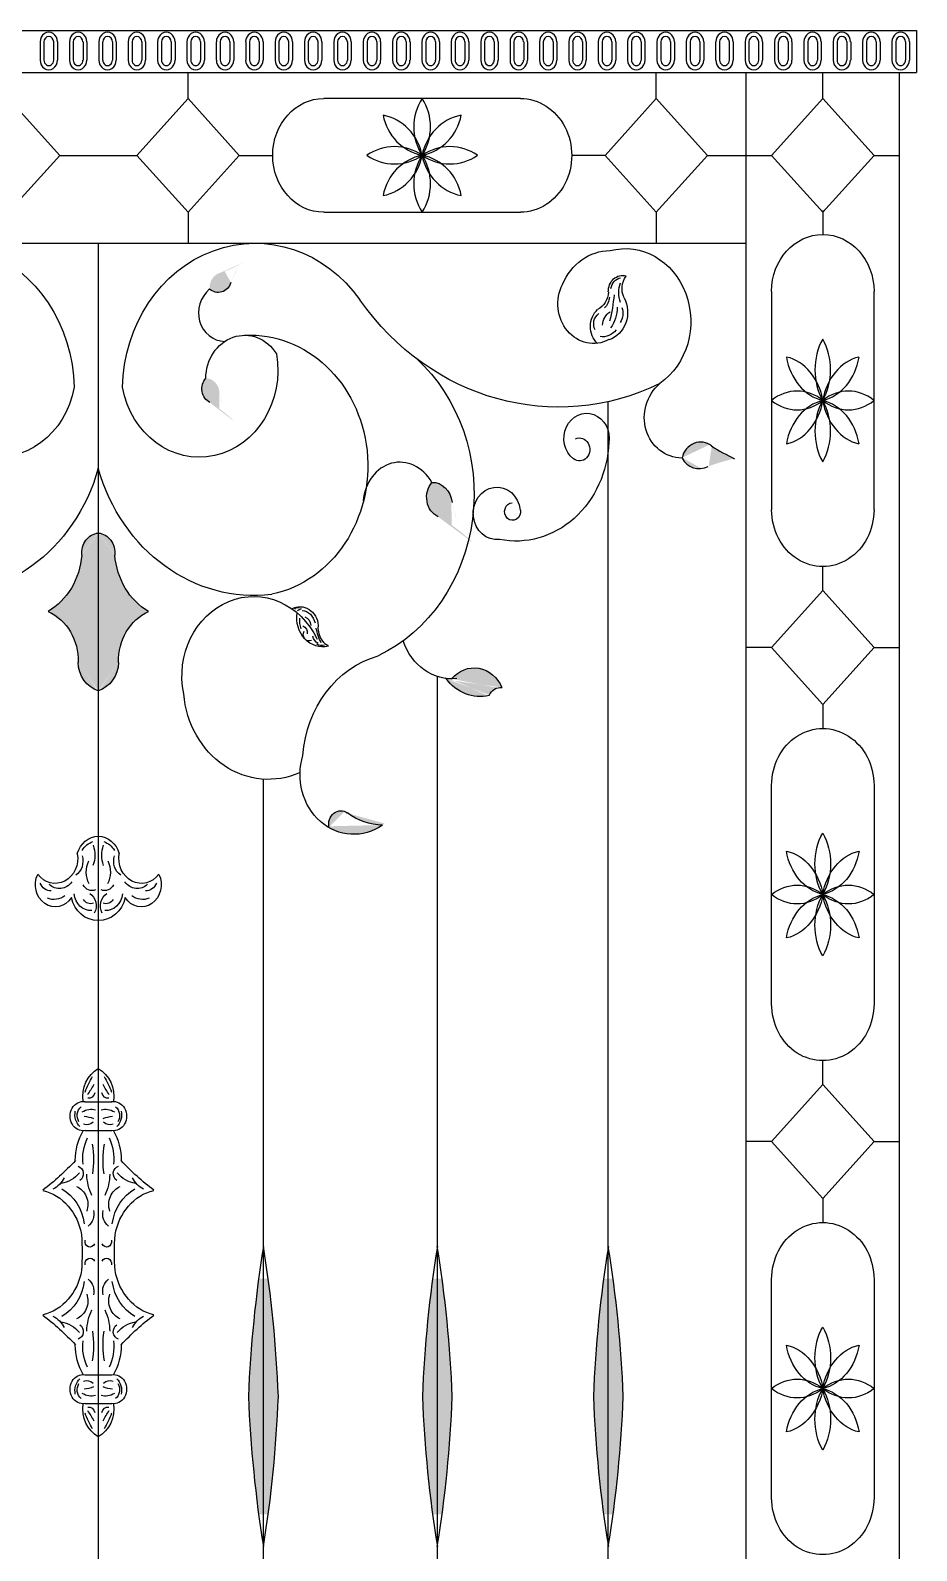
# Model space of a CAD drawing. Header units: inches. Extents: x -12530 to 36157, y 78659 to 110077.
# Drawn here: x 18044 to 18797, y 95311 to 96602 of the extents above; entities that cross this region are included whole.
import ezdxf

# ---------------------------------------------------------------- set-up
doc = ezdxf.new("R2010")
doc.units = ezdxf.units.IN
doc.header["$MEASUREMENT"] = 0
doc.layers.add('freecads.com', color=7, linetype='Continuous')

msp = doc.modelspace()

# ---------------------------------------------------------------- hatches: boundary and pattern name
at = {"layer": 'freecads.com'}
h = msp.add_hatch(color=256, dxfattribs=at)
edge = h.paths.add_edge_path()
edge.add_ellipse((18175.5, 96504), major_axis=(43.1, 105.8), ratio=0.946901, start_angle=219.577, end_angle=228.1198, ccw=False)
edge.add_ellipse((18208.3, 96384.2), major_axis=(4.8, 11.8), ratio=0.946901, start_angle=33.3961, end_angle=119.2664)
edge.add_ellipse((18203.8, 96390.7), major_axis=(4.3, 10.5), ratio=0.946901, start_angle=158.7061, end_angle=276.7409)
edge.add_ellipse((18324.8, 96344.2), major_axis=(47.3, 116.3), ratio=0.946901, start_angle=82.9312, end_angle=90.5635, ccw=False)
h = msp.add_hatch(color=256, dxfattribs=at)
edge = h.paths.add_edge_path()
edge.add_ellipse((18303.8, 96318.9), major_axis=(-8.8, 121.2), ratio=0.835932, start_angle=98.2032, end_angle=106.746, ccw=False)
edge.add_ellipse((18193.5, 96293), major_axis=(-1, 13.5), ratio=0.835932, start_angle=-87.9777, end_angle=-2.1074)
edge.add_ellipse((18199.8, 96297.4), major_axis=(-0.9, 12.1), ratio=0.835932, start_angle=37.3323, end_angle=155.367)
edge.add_ellipse((18147.6, 96167.5), major_axis=(-9.7, 133.3), ratio=0.835932, start_angle=321.5574, end_angle=329.1897, ccw=False)
h = msp.add_hatch(color=256, dxfattribs=at)
edge = h.paths.add_edge_path()
edge.add_ellipse((18664.9, 96078.7), major_axis=(64.9, 151.1), ratio=0.932156, start_angle=33.2107, end_angle=41.7536)
edge.add_ellipse((18612.7, 96247.9), major_axis=(7.2, 16.8), ratio=0.932156, start_angle=142.0642, end_angle=227.9345, ccw=False)
edge.add_ellipse((18612.4, 96236.2), major_axis=(6.5, 15), ratio=0.932156, start_angle=-15.4103, end_angle=102.6245, ccw=False)
edge.add_ellipse((18717.7, 96402.4), major_axis=(71.4, 166.1), ratio=0.932156, start_angle=170.7671, end_angle=178.3994)
h = msp.add_hatch(color=256, dxfattribs=at)
edge = h.paths.add_edge_path()
edge.add_ellipse((18543, 96239.2), major_axis=(-14, 173), ratio=0.83646, start_angle=98.8534, end_angle=107.3962, ccw=False)
edge.add_ellipse((18386.1, 96198.8), major_axis=(-1.6, 19.3), ratio=0.83646, start_angle=-87.3275, end_angle=-1.4572)
edge.add_ellipse((18394.9, 96205.2), major_axis=(-1.4, 17.2), ratio=0.83646, start_angle=37.9825, end_angle=156.0173)
edge.add_ellipse((18323.7, 96018.1), major_axis=(-15.4, 190.3), ratio=0.83646, start_angle=322.2076, end_angle=329.8399, ccw=False)
h = msp.add_hatch(color=256, dxfattribs=at)
edge = h.paths.add_edge_path()
edge.add_ellipse((18033, 96162.1), major_axis=(0, 61), ratio=0.9, start_angle=208.3455, end_angle=264.5715)
edge.add_ellipse((18102.6, 96158.4), major_axis=(0, 16.7), ratio=0.9, start_angle=3.5702, end_angle=97.0624, ccw=False)
edge.add_line((18101.7, 96175), (18101.7, 96041.2))
edge.add_ellipse((18107.8, 96066.3), major_axis=(0, 26), ratio=0.9, start_angle=92.2371, end_angle=164.7241, ccw=False)
edge.add_ellipse((18044.2, 96066.8), major_axis=(0, 44.8), ratio=0.9, start_angle=268.0535, end_angle=338.2513)
h = msp.add_hatch(color=256, dxfattribs=at)
edge = h.paths.add_edge_path()
edge.add_ellipse((18095.5, 96066.3), major_axis=(0, 26), ratio=0.9, start_angle=195.2759, end_angle=267.7629, ccw=False)
edge.add_line((18101.7, 96041.2), (18101.7, 96175))
edge.add_ellipse((18100.7, 96158.4), major_axis=(0, 16.7), ratio=0.9, start_angle=262.9376, end_angle=356.4298, ccw=False)
edge.add_ellipse((18170.3, 96162.1), major_axis=(0, 61), ratio=0.9, start_angle=95.4285, end_angle=151.6545)
edge.add_ellipse((18159.2, 96066.8), major_axis=(0, 44.8), ratio=0.9, start_angle=21.7487, end_angle=91.9465)
h = msp.add_hatch(color=256, dxfattribs=at)
edge = h.paths.add_edge_path()
edge.add_ellipse((18401.7, 96099.6), major_axis=(0, 48.3), ratio=0.9, start_angle=173.8466, end_angle=180)
edge.add_ellipse((18420.8, 96031.7), major_axis=(0, 28.9), ratio=0.9, start_angle=295.0705, end_angle=407.364, ccw=False)
edge.add_ellipse((18443.3, 96032.3), major_axis=(0, 11.7), ratio=0.9, start_angle=-6.008, end_angle=65.7393)
edge.add_ellipse((18426, 96077.8), major_axis=(0, 41.6), ratio=0.9, start_angle=129.1763, end_angle=191.7677, ccw=False)
h = msp.add_hatch(color=256, dxfattribs=at)
edge = h.paths.add_edge_path()
edge.add_ellipse((18307.7, 95927.6), major_axis=(0, 11.6), ratio=0.9, start_angle=-33.0931, end_angle=103.2929, ccw=False)
edge.add_ellipse((18343.2, 95985.9), major_axis=(0, 58.8), ratio=0.9, start_angle=145.6616, end_angle=179.7012)
edge.add_ellipse((18318.5, 95969.8), major_axis=(0, 50.6), ratio=0.9, start_angle=152.4783, end_angle=212.4281, ccw=False)
h = msp.add_hatch(color=256, dxfattribs=at)
edge = h.paths.add_edge_path()
edge.add_ellipse((18966.6, 95400.5), major_axis=(0, 885.5), ratio=0.833706, start_angle=79.0206, end_angle=87.3324)
edge.add_ellipse((18966.6, 95482.9), major_axis=(0, 885.5), ratio=0.833706, start_angle=92.6676, end_angle=100.9794)
edge.add_ellipse((17517.1, 95482.9), major_axis=(0, 885.5), ratio=0.833706, start_angle=259.0206, end_angle=267.3324)
edge.add_ellipse((17517.1, 95400.5), major_axis=(0, 885.5), ratio=0.833706, start_angle=-87.3324, end_angle=-79.0206)
h = msp.add_hatch(color=256, dxfattribs=at)
edge = h.paths.add_edge_path()
edge.add_ellipse((19114.3, 95400.5), major_axis=(0, 885.5), ratio=0.833706, start_angle=79.0206, end_angle=87.3324)
edge.add_ellipse((19114.3, 95482.9), major_axis=(0, 885.5), ratio=0.833706, start_angle=92.6676, end_angle=100.9794)
edge.add_ellipse((17664.8, 95482.9), major_axis=(0, 885.5), ratio=0.833706, start_angle=259.0206, end_angle=267.3324)
edge.add_ellipse((17664.8, 95400.5), major_axis=(0, 885.5), ratio=0.833706, start_angle=-87.3324, end_angle=-79.0206)
h = msp.add_hatch(color=256, dxfattribs=at)
edge = h.paths.add_edge_path()
edge.add_ellipse((19259.5, 95400.5), major_axis=(0, 885.5), ratio=0.833706, start_angle=79.0206, end_angle=87.3324)
edge.add_ellipse((19259.5, 95482.9), major_axis=(0, 885.5), ratio=0.833706, start_angle=92.6676, end_angle=100.9794)
edge.add_ellipse((17810, 95482.9), major_axis=(0, 885.5), ratio=0.833706, start_angle=259.0206, end_angle=267.3324)
edge.add_ellipse((17810, 95400.5), major_axis=(0, 885.5), ratio=0.833706, start_angle=-87.3324, end_angle=-79.0206)

# ---------------------------------------------------------------- linework, layer by layer
for p, q in [((15987.8, 96602), (18796.5, 96602)), ((18796.5, 96602), (18796.5, 96566.2)), ((18052.2, 96592.2), (18052.2, 96576.8)), ((18055.4, 96592.2), (18055.4, 96576.8)), ((18063.7, 96592.2), (18063.7, 96576.8)), ((18067, 96592.2), (18067, 96576.8)), ((18077.1, 96592.2), (18077.1, 96576.8)), ((18080.4, 96592.2), (18080.4, 96576.8)), ((18088.7, 96592.2), (18088.7, 96576.8)), ((18091.9, 96592.2), (18091.9, 96576.8)), ((18102, 96592.2), (18102, 96576.8)), ((18105.3, 96592.2), (18105.3, 96576.8)), ((18113.6, 96592.2), (18113.6, 96576.8)), ((18116.9, 96592.2), (18116.9, 96576.8)), ((18127, 96592.2), (18127, 96576.8)), ((18130.3, 96592.2), (18130.3, 96576.8)), ((18138.6, 96592.2), (18138.6, 96576.8)), ((18141.8, 96592.2), (18141.8, 96576.8)), ((18151.9, 96592.2), (18151.9, 96576.8)), ((18155.2, 96592.2), (18155.2, 96576.8)), ((18163.5, 96592.2), (18163.5, 96576.8)), ((18166.8, 96592.2), (18166.8, 96576.8)), ((18176.9, 96592.2), (18176.9, 96576.8)), ((18180.2, 96592.2), (18180.2, 96576.8)), ((18188.4, 96592.2), (18188.4, 96576.8)), ((18191.7, 96592.2), (18191.7, 96576.8)), ((18201.8, 96592.2), (18201.8, 96576.8)), ((18205.1, 96592.2), (18205.1, 96576.8)), ((18213.4, 96592.2), (18213.4, 96576.8)), ((18216.7, 96592.2), (18216.7, 96576.8)), ((18226.8, 96592.2), (18226.8, 96576.8)), ((18230.1, 96592.2), (18230.1, 96576.8)), ((18238.3, 96592.2), (18238.3, 96576.8)), ((18241.6, 96592.2), (18241.6, 96576.8)), ((18251.7, 96592.2), (18251.7, 96576.8)), ((18255, 96592.2), (18255, 96576.8)), ((18263.3, 96592.2), (18263.3, 96576.8)), ((18266.6, 96592.2), (18266.6, 96576.8)), ((18276.7, 96592.2), (18276.7, 96576.8)), ((18280, 96592.2), (18280, 96576.8)), ((18288.2, 96592.2), (18288.2, 96576.8)), ((18291.5, 96592.2), (18291.5, 96576.8)), ((18301.6, 96592.2), (18301.6, 96576.8)), ((18304.9, 96592.2), (18304.9, 96576.8)), ((18313.2, 96592.2), (18313.2, 96576.8)), ((18316.5, 96592.2), (18316.5, 96576.8)), ((18326.6, 96592.2), (18326.6, 96576.8)), ((18329.9, 96592.2), (18329.9, 96576.8)), ((18338.1, 96592.2), (18338.1, 96576.8)), ((18341.4, 96592.2), (18341.4, 96576.8)), ((18351.5, 96592.2), (18351.5, 96576.8)), ((18354.8, 96592.2), (18354.8, 96576.8)), ((18363.1, 96592.2), (18363.1, 96576.8)), ((18366.4, 96592.2), (18366.4, 96576.8)), ((18376.5, 96592.2), (18376.5, 96576.8)), ((18379.7, 96592.2), (18379.7, 96576.8)), ((18388, 96592.2), (18388, 96576.8)), ((18391.3, 96592.2), (18391.3, 96576.8)), ((18401.4, 96592.2), (18401.4, 96576.8)), ((18404.7, 96592.2), (18404.7, 96576.8)), ((18413, 96592.2), (18413, 96576.8)), ((18416.3, 96592.2), (18416.3, 96576.8)), ((18426.4, 96592.2), (18426.4, 96576.8)), ((18429.6, 96592.2), (18429.6, 96576.8)), ((18437.9, 96592.2), (18437.9, 96576.8)), ((18441.2, 96592.2), (18441.2, 96576.8)), ((18451.3, 96592.2), (18451.3, 96576.8)), ((18454.6, 96592.2), (18454.6, 96576.8)), ((18462.9, 96592.2), (18462.9, 96576.8)), ((18466.1, 96592.2), (18466.1, 96576.8)), ((18476.3, 96592.2), (18476.3, 96576.8)), ((18479.5, 96592.2), (18479.5, 96576.8)), ((18487.8, 96592.2), (18487.8, 96576.8)), ((18491.1, 96592.2), (18491.1, 96576.8)), ((18501.2, 96592.2), (18501.2, 96576.8)), ((18504.5, 96592.2), (18504.5, 96576.8)), ((18512.8, 96592.2), (18512.8, 96576.8)), ((18516, 96592.2), (18516, 96576.8)), ((18526.1, 96592.2), (18526.1, 96576.8)), ((18529.4, 96592.2), (18529.4, 96576.8)), ((18537.7, 96592.2), (18537.7, 96576.8)), ((18541, 96592.2), (18541, 96576.8)), ((18551.1, 96592.2), (18551.1, 96576.8)), ((18554.4, 96592.2), (18554.4, 96576.8)), ((18562.7, 96592.2), (18562.7, 96576.8)), ((18565.9, 96592.2), (18565.9, 96576.8)), ((18576, 96592.2), (18576, 96576.8)), ((18579.3, 96592.2), (18579.3, 96576.8)), ((18587.6, 96592.2), (18587.6, 96576.8)), ((18590.9, 96592.2), (18590.9, 96576.8)), ((18601, 96592.2), (18601, 96576.8)), ((18604.3, 96592.2), (18604.3, 96576.8)), ((18612.6, 96592.2), (18612.6, 96576.8)), ((18615.8, 96592.2), (18615.8, 96576.8)), ((18625.9, 96592.2), (18625.9, 96576.8)), ((18629.2, 96592.2), (18629.2, 96576.8)), ((18637.5, 96592.2), (18637.5, 96576.8)), ((18640.8, 96592.2), (18640.8, 96576.8)), ((18650.9, 96592.2), (18650.9, 96576.8)), ((18654.2, 96592.2), (18654.2, 96576.8)), ((18662.4, 96592.2), (18662.4, 96576.8)), ((18665.7, 96592.2), (18665.7, 96576.8)), ((18675.8, 96592.2), (18675.8, 96576.8)), ((18679.1, 96592.2), (18679.1, 96576.8)), ((18687.4, 96592.2), (18687.4, 96576.8)), ((18690.7, 96592.2), (18690.7, 96576.8)), ((18700.8, 96592.2), (18700.8, 96576.8)), ((18704.1, 96592.2), (18704.1, 96576.8)), ((18712.3, 96592.2), (18712.3, 96576.8)), ((18715.6, 96592.2), (18715.6, 96576.8)), ((18725.7, 96592.2), (18725.7, 96576.8)), ((18729, 96592.2), (18729, 96576.8)), ((18737.3, 96592.2), (18737.3, 96576.8)), ((18740.6, 96592.2), (18740.6, 96576.8)), ((18750.7, 96592.2), (18750.7, 96576.8)), ((18754, 96592.2), (18754, 96576.8)), ((18762.2, 96592.2), (18762.2, 96576.8)), ((18765.5, 96592.2), (18765.5, 96576.8)), ((18775.6, 96592.2), (18775.6, 96576.8)), ((18778.9, 96592.2), (18778.9, 96576.8)), ((18787.2, 96592.2), (18787.2, 96576.8)), ((18790.5, 96592.2), (18790.5, 96576.8)), ((15987.8, 96566.2), (18796.5, 96566.2)), ((18177.9, 96544.3), (18177.9, 96566.2)), ((18575.5, 96544.3), (18575.5, 96566.2)), ((18651.7, 94033.3), (18651.7, 96566.2)), ((18716.9, 96544.3), (18716.9, 96566.2)), ((18782.1, 94033.3), (18782.1, 96566.2)), ((18068.9, 96495.9), (18025.4, 96544.3)), ((18134.4, 96495.9), (18177.9, 96544.3)), ((18177.9, 96544.3), (18221.4, 96495.9)), ((18460.2, 96544.3), (18293.2, 96544.3)), ((18575.5, 96544.3), (18532, 96495.9)), ((18619, 96495.9), (18575.5, 96544.3)), ((18716.9, 96544.3), (18673.4, 96495.9)), ((18760.4, 96495.9), (18716.9, 96544.3)), ((18025.4, 96447.6), (18068.9, 96495.9)), ((18068.9, 96495.9), (18134.4, 96495.9)), ((18177.9, 96447.6), (18134.4, 96495.9)), ((18221.4, 96495.9), (18177.9, 96447.6)), ((18221.4, 96495.9), (18249.7, 96495.9)), ((18532, 96495.9), (18503.6, 96495.9)), ((18532, 96495.9), (18575.5, 96447.6)), ((18575.5, 96447.6), (18619, 96495.9)), ((18619, 96495.9), (18673.4, 96495.9)), ((18673.4, 96495.9), (18716.9, 96447.6)), ((18716.9, 96447.6), (18760.4, 96495.9)), ((18760.4, 96495.9), (18782.1, 96495.9)), ((18177.9, 96447.6), (18177.9, 96421.3)), ((18293.2, 96447.6), (18460.2, 96447.6)), ((18575.5, 96447.6), (18575.5, 96421.3)), ((18716.9, 96449.2), (18716.9, 96428.8)), ((17551.6, 96421.3), (18651.7, 96421.3)), ((18101.7, 94460.5), (18101.7, 96421.3)), ((18673.4, 96380.4), (18673.4, 96194.9)), ((18760.4, 96194.9), (18760.4, 96380.4)), ((18534.7, 94810.7), (18534.7, 96286.8)), ((18716.9, 96126.2), (18716.9, 96146.6)), ((18673.4, 96077.9), (18716.9, 96126.2)), ((18716.9, 96126.2), (18760.4, 96077.9)), ((18673.4, 96077.9), (18651.7, 96077.9)), ((18716.9, 96029.6), (18673.4, 96077.9)), ((18760.4, 96077.9), (18716.9, 96029.6)), ((18760.4, 96077.9), (18782.1, 96077.9)), ((18389.6, 94890.4), (18389.6, 96053.2)), ((18716.9, 96029.6), (18716.9, 96009.2)), ((18241.8, 95059.3), (18241.8, 95966)), ((18673.4, 95775.3), (18673.4, 95960.8)), ((18760.4, 95960.8), (18760.4, 95775.3)), ((18716.9, 95706.6), (18716.9, 95727)), ((18716.9, 95706.6), (18673.4, 95658.3)), ((18760.4, 95658.3), (18716.9, 95706.6)), ((18090.3, 95692.1), (18113, 95692.1)), ((18090.3, 95667.6), (18113, 95667.6)), ((18673.4, 95658.3), (18651.7, 95658.3)), ((18673.4, 95658.3), (18716.9, 95610)), ((18716.9, 95610), (18760.4, 95658.3)), ((18760.4, 95658.3), (18782.1, 95658.3)), ((18716.9, 95610), (18716.9, 95589.6)), ((18673.4, 95355.7), (18673.4, 95541.2)), ((18760.4, 95541.2), (18760.4, 95355.7)), ((18090.3, 95460.2), (18113, 95460.2)), ((18090.3, 95435.7), (18113, 95435.7))]:
    msp.add_line(p, q, dxfattribs=at)
for centre, major_axis, ratio, start_param, end_param in [((18059.6, 96592.2), (0, 8.24), 0.9, 4.712389, 7.853982), ((18059.6, 96592.2), (0, 4.6), 0.9, -1.570796, 1.570796), ((18084.5, 96592.2), (0, 8.24), 0.9, 4.712389, 7.853982), ((18084.5, 96592.2), (0, 4.6), 0.9, -1.570796, 1.570796), ((18109.5, 96592.2), (0, 8.24), 0.9, 4.712389, 7.853982), ((18109.5, 96592.2), (0, 4.6), 0.9, -1.570796, 1.570796), ((18134.4, 96592.2), (0, 8.24), 0.9, 4.712389, 7.853982), ((18134.4, 96592.2), (0, 4.6), 0.9, -1.570796, 1.570796), ((18159.4, 96592.2), (0, 8.24), 0.9, 4.712389, 7.853982), ((18159.4, 96592.2), (0, 4.6), 0.9, -1.570796, 1.570796), ((18184.3, 96592.2), (0, 8.24), 0.9, 4.712389, 7.853982), ((18184.3, 96592.2), (0, 4.6), 0.9, -1.570796, 1.570796), ((18209.3, 96592.2), (0, 8.24), 0.9, 4.712389, 7.853982), ((18209.3, 96592.2), (0, 4.6), 0.9, -1.570796, 1.570796), ((18234.2, 96592.2), (0, 8.24), 0.9, 4.712389, 7.853982), ((18234.2, 96592.2), (0, 4.6), 0.9, -1.570796, 1.570796), ((18259.2, 96592.2), (0, 8.24), 0.9, 4.712389, 7.853982), ((18259.2, 96592.2), (0, 4.6), 0.9, -1.570796, 1.570796), ((18284.1, 96592.2), (0, 8.24), 0.9, 4.712389, 7.853982), ((18284.1, 96592.2), (0, 4.6), 0.9, -1.570796, 1.570796), ((18309, 96592.2), (0, 8.24), 0.9, 4.712389, 7.853982), ((18309, 96592.2), (0, 4.6), 0.9, -1.570796, 1.570796), ((18334, 96592.2), (0, 8.24), 0.9, 4.712389, 7.853982), ((18334, 96592.2), (0, 4.6), 0.9, -1.570796, 1.570796), ((18358.9, 96592.2), (0, 8.24), 0.9, 4.712389, 7.853982), ((18358.9, 96592.2), (0, 4.6), 0.9, -1.570796, 1.570796), ((18383.9, 96592.2), (0, 8.24), 0.9, 4.712389, 7.853982), ((18383.9, 96592.2), (0, 4.6), 0.9, -1.570796, 1.570796), ((18408.8, 96592.2), (0, 8.24), 0.9, 4.712389, 7.853982), ((18408.8, 96592.2), (0, 4.6), 0.9, -1.570796, 1.570796), ((18433.8, 96592.2), (0, 8.24), 0.9, 4.712389, 7.853982), ((18433.8, 96592.2), (0, 4.6), 0.9, -1.570796, 1.570796), ((18458.7, 96592.2), (0, 8.24), 0.9, 4.712389, 7.853982), ((18458.7, 96592.2), (0, 4.6), 0.9, -1.570796, 1.570796), ((18483.7, 96592.2), (0, 8.24), 0.9, 4.712389, 7.853982), ((18483.7, 96592.2), (0, 4.6), 0.9, -1.570796, 1.570796), ((18508.6, 96592.2), (0, 8.24), 0.9, 4.712389, 7.853982), ((18508.6, 96592.2), (0, 4.6), 0.9, -1.570796, 1.570796), ((18533.6, 96592.2), (0, 8.24), 0.9, 4.712389, 7.853982), ((18533.6, 96592.2), (0, 4.6), 0.9, -1.570796, 1.570796), ((18558.5, 96592.2), (0, 8.24), 0.9, 4.712389, 7.853982), ((18558.5, 96592.2), (0, 4.6), 0.9, -1.570796, 1.570796), ((18583.5, 96592.2), (0, 8.24), 0.9, 4.712389, 7.853982), ((18583.5, 96592.2), (0, 4.6), 0.9, -1.570796, 1.570796), ((18608.4, 96592.2), (0, 8.24), 0.9, 4.712389, 7.853982), ((18608.4, 96592.2), (0, 4.6), 0.9, -1.570796, 1.570796), ((18633.4, 96592.2), (0, 8.24), 0.9, 4.712389, 7.853982), ((18633.4, 96592.2), (0, 4.6), 0.9, -1.570796, 1.570796), ((18658.3, 96592.2), (0, 8.24), 0.9, 4.712389, 7.853982), ((18658.3, 96592.2), (0, 4.6), 0.9, -1.570796, 1.570796), ((18683.3, 96592.2), (0, 8.24), 0.9, 4.712389, 7.853982), ((18683.3, 96592.2), (0, 4.6), 0.9, -1.570796, 1.570796), ((18708.2, 96592.2), (0, 8.24), 0.9, 4.712389, 7.853982), ((18708.2, 96592.2), (0, 4.6), 0.9, -1.570796, 1.570796), ((18733.1, 96592.2), (0, 8.24), 0.9, 4.712389, 7.853982), ((18733.1, 96592.2), (0, 4.6), 0.9, -1.570796, 1.570796), ((18758.1, 96592.2), (0, 8.24), 0.9, 4.712389, 7.853982), ((18758.1, 96592.2), (0, 4.6), 0.9, -1.570796, 1.570796), ((18783, 96592.2), (0, 8.24), 0.9, 4.712389, 7.853982), ((18783, 96592.2), (0, 4.6), 0.9, -1.570796, 1.570796), ((18059.6, 96576.8), (0, 8.24), 0.9, 1.570796, 4.712389), ((18059.6, 96576.8), (0, 4.6), 0.9, 1.570796, 4.712389), ((18084.5, 96576.8), (0, 8.24), 0.9, 1.570796, 4.712389), ((18084.5, 96576.8), (0, 4.6), 0.9, 1.570796, 4.712389), ((18109.5, 96576.8), (0, 8.24), 0.9, 1.570796, 4.712389), ((18109.5, 96576.8), (0, 4.6), 0.9, 1.570796, 4.712389), ((18134.4, 96576.8), (0, 8.24), 0.9, 1.570796, 4.712389), ((18134.4, 96576.8), (0, 4.6), 0.9, 1.570796, 4.712389), ((18159.4, 96576.8), (0, 8.24), 0.9, 1.570796, 4.712389), ((18159.4, 96576.8), (0, 4.6), 0.9, 1.570796, 4.712389), ((18184.3, 96576.8), (0, 8.24), 0.9, 1.570796, 4.712389), ((18184.3, 96576.8), (0, 4.6), 0.9, 1.570796, 4.712389), ((18209.3, 96576.8), (0, 8.24), 0.9, 1.570796, 4.712389), ((18209.3, 96576.8), (0, 4.6), 0.9, 1.570796, 4.712389), ((18234.2, 96576.8), (0, 8.24), 0.9, 1.570796, 4.712389), ((18234.2, 96576.8), (0, 4.6), 0.9, 1.570796, 4.712389), ((18259.2, 96576.8), (0, 8.24), 0.9, 1.570796, 4.712389), ((18259.2, 96576.8), (0, 4.6), 0.9, 1.570796, 4.712389), ((18284.1, 96576.8), (0, 8.24), 0.9, 1.570796, 4.712389), ((18284.1, 96576.8), (0, 4.6), 0.9, 1.570796, 4.712389), ((18309, 96576.8), (0, 8.24), 0.9, 1.570796, 4.712389), ((18309, 96576.8), (0, 4.6), 0.9, 1.570796, 4.712389), ((18334, 96576.8), (0, 8.24), 0.9, 1.570796, 4.712389), ((18334, 96576.8), (0, 4.6), 0.9, 1.570796, 4.712389), ((18358.9, 96576.8), (0, 8.24), 0.9, 1.570796, 4.712389), ((18358.9, 96576.8), (0, 4.6), 0.9, 1.570796, 4.712389), ((18383.9, 96576.8), (0, 8.24), 0.9, 1.570796, 4.712389), ((18383.9, 96576.8), (0, 4.6), 0.9, 1.570796, 4.712389), ((18408.8, 96576.8), (0, 8.24), 0.9, 1.570796, 4.712389), ((18408.8, 96576.8), (0, 4.6), 0.9, 1.570796, 4.712389), ((18433.8, 96576.8), (0, 8.24), 0.9, 1.570796, 4.712389), ((18433.8, 96576.8), (0, 4.6), 0.9, 1.570796, 4.712389), ((18458.7, 96576.8), (0, 8.24), 0.9, 1.570796, 4.712389), ((18458.7, 96576.8), (0, 4.6), 0.9, 1.570796, 4.712389), ((18483.7, 96576.8), (0, 8.24), 0.9, 1.570796, 4.712389), ((18483.7, 96576.8), (0, 4.6), 0.9, 1.570796, 4.712389), ((18508.6, 96576.8), (0, 8.24), 0.9, 1.570796, 4.712389), ((18508.6, 96576.8), (0, 4.6), 0.9, 1.570796, 4.712389), ((18533.6, 96576.8), (0, 8.24), 0.9, 1.570796, 4.712389), ((18533.6, 96576.8), (0, 4.6), 0.9, 1.570796, 4.712389), ((18558.5, 96576.8), (0, 8.24), 0.9, 1.570796, 4.712389), ((18558.5, 96576.8), (0, 4.6), 0.9, 1.570796, 4.712389), ((18583.5, 96576.8), (0, 8.24), 0.9, 1.570796, 4.712389), ((18583.5, 96576.8), (0, 4.6), 0.9, 1.570796, 4.712389), ((18608.4, 96576.8), (0, 8.24), 0.9, 1.570796, 4.712389), ((18608.4, 96576.8), (0, 4.6), 0.9, 1.570796, 4.712389), ((18633.4, 96576.8), (0, 8.24), 0.9, 1.570796, 4.712389), ((18633.4, 96576.8), (0, 4.6), 0.9, 1.570796, 4.712389), ((18658.3, 96576.8), (0, 8.24), 0.9, 1.570796, 4.712389), ((18658.3, 96576.8), (0, 4.6), 0.9, 1.570796, 4.712389), ((18683.3, 96576.8), (0, 8.24), 0.9, 1.570796, 4.712389), ((18683.3, 96576.8), (0, 4.6), 0.9, 1.570796, 4.712389), ((18708.2, 96576.8), (0, 8.24), 0.9, 1.570796, 4.712389), ((18708.2, 96576.8), (0, 4.6), 0.9, 1.570796, 4.712389), ((18733.1, 96576.8), (0, 8.24), 0.9, 1.570796, 4.712389), ((18733.1, 96576.8), (0, 4.6), 0.9, 1.570796, 4.712389), ((18758.1, 96576.8), (0, 8.24), 0.9, 1.570796, 4.712389), ((18758.1, 96576.8), (0, 4.6), 0.9, 1.570796, 4.712389), ((18783, 96576.8), (0, 8.24), 0.9, 1.570796, 4.712389), ((18783, 96576.8), (0, 4.6), 0.9, 1.570796, 4.712389), ((18411.7, 96520.1), (0, 43.4), 0.971566, 0.98032, 2.161272), ((18341.6, 96520.1), (0, 43.4), 0.971566, 4.121913, 5.302865), ((18335.3, 96487.5), (0, 43.4), 0.971566, -1.375874, -0.194922), ((18384.8, 96538.5), (0, 43.4), 0.971566, 1.765718, 2.946671), ((18368.5, 96538.5), (0, 43.4), 0.971566, 3.336515, 4.517467), ((18418, 96487.5), (0, 43.4), 0.971566, 0.194922, 1.375874), ((18353.2, 96459.9), (0, 43.4), 0.971566, -0.590476, 0.590476), ((18400.2, 96459.9), (0, 43.4), 0.971566, -0.590476, 0.590476), ((18353.2, 96532), (0, 43.4), 0.971566, 2.551117, 3.732069), ((18335.3, 96504.3), (0, 43.4), 0.971566, 3.336515, 4.517467), ((18384.8, 96453.4), (0, 43.4), 0.971566, 0.194922, 1.375874), ((18411.7, 96471.8), (0, 43.4), 0.971566, 0.98032, 2.161272), ((18400.2, 96532), (0, 43.4), 0.971566, 2.551117, 3.732069), ((18368.5, 96453.4), (0, 43.4), 0.971566, -1.375874, -0.194922), ((18418, 96504.3), (0, 43.4), 0.971566, 1.765718, 2.946671), ((18341.6, 96471.8), (0, 43.4), 0.971566, 4.121913, 5.302865), ((18210.9, 96363), (9.5, 23.5), 0.946901, 1.056057, 3.465797), ((18749.3, 96313.8), (0, 46.9), 0.833706, 0.98032, 2.161272), ((18684.4, 96313.8), (0, 46.9), 0.833706, 4.121913, 5.302865), ((18678.6, 96278.6), (0, 46.9), 0.833706, -1.375874, -0.194922), ((18724.4, 96333.7), (0, 46.9), 0.833706, 1.765718, 2.946671), ((18755.2, 96278.6), (0, 46.9), 0.833706, 0.194922, 1.375874), ((18709.3, 96333.7), (0, 46.9), 0.833706, 3.336515, 4.517467), ((18695.1, 96248.8), (0, 46.9), 0.833706, -0.590476, 0.590476), ((18738.6, 96248.8), (0, 46.9), 0.833706, -0.590476, 0.590476), ((18695.1, 96326.6), (0, 46.9), 0.833706, 2.551117, 3.732069), ((18724.4, 96241.7), (0, 46.9), 0.833706, 0.194922, 1.375874), ((18678.6, 96296.8), (0, 46.9), 0.833706, 3.336515, 4.517467), ((18749.3, 96261.6), (0, 46.9), 0.833706, 0.98032, 2.161272), ((18684.4, 96261.6), (0, 46.9), 0.833706, 4.121913, 5.302865), ((18738.6, 96326.6), (0, 46.9), 0.833706, 2.551117, 3.732069), ((18709.3, 96241.7), (0, 46.9), 0.833706, -1.375874, -0.194922), ((18755.2, 96296.8), (0, 46.9), 0.833706, 1.765718, 2.946671), ((18612.4, 96236.2), (6.5, 15), 0.932156, -0.26896, 1.791136), ((18717.7, 96402.4), (71.4, 166.1), 0.932156, 2.980448, 3.113656), ((18358.6, 96196.8), (-3.1, 38.4), 0.83646, -1.050968, 1.358773), ((18612.7, 96247.9), (7.2, 16.8), 0.932156, 2.479488, 3.978207), ((18966.6, 95400.5), (0, 885.5), 0.833706, 1.37917, 1.524238), ((17517.1, 95400.5), (0, 885.5), 0.833706, -1.524238, -1.37917), ((19114.3, 95400.5), (0, 885.5), 0.833706, 1.37917, 1.524238), ((17664.8, 95400.5), (0, 885.5), 0.833706, -1.524238, -1.37917), ((19259.5, 95400.5), (0, 885.5), 0.833706, 1.37917, 1.524238), ((17810, 95400.5), (0, 885.5), 0.833706, -1.524238, -1.37917), ((18966.6, 95482.9), (0, 885.5), 0.833706, 1.617355, 1.762423), ((17517.1, 95482.9), (0, 885.5), 0.833706, 4.520762, 4.665831), ((19114.3, 95482.9), (0, 885.5), 0.833706, 1.617355, 1.762423), ((17664.8, 95482.9), (0, 885.5), 0.833706, 4.520762, 4.665831), ((19259.5, 95482.9), (0, 885.5), 0.833706, 1.617355, 1.762423), ((17810, 95482.9), (0, 885.5), 0.833706, 4.520762, 4.665831)]:
    msp.add_ellipse(centre, major_axis=major_axis, ratio=ratio, start_param=start_param, end_param=end_param, dxfattribs=at)
at = {"layer": 'freecads.com', "extrusion": (0, 0, -1)}
for centre, major_axis, ratio, start_param, end_param in [((18293.2, 96495.9), (0, 48.3), 0.9, 3.141593, 6.283185), ((18460.2, 96495.9), (0, 48.3), 0.9, 0, 3.141593), ((17968.4, 96296), (0, 125.3), 0.9, -0.907485, 1.547672), ((18234.9, 96296), (0, 125.3), 0.9, -1.547672, 0.907485), ((18716.9, 96380.4), (0, 48.3), 0.9, -1.570796, 1.570796), ((18536.2, 96365.7), (0, 49.3), 0.9, -1.140874, 0), ((18549.1, 96354.8), (0, 61.9), 0.9, -0.232187, 2.58499), ((18203.8, 96390.7), (4.3, 10.5), 0.946901, 1.453146, 3.513242), ((18546.9, 96380.4), (0, 13.5), 0.9, 4.678601, 6.528783), ((18547.6, 96380), (0, 12.3), 0.9, -1.329834, -0.225097), ((18565.5, 96379.1), (0, 24.2), 0.9, 4.366096, 5.075204), ((18561.6, 96382.7), (0, 16.9), 0.9, 4.231622, 5.397673), ((18522.2, 96369.7), (0, 33.6), 0.9, 2.696082, 5.229522), ((18519.5, 96380.6), (0, 17), 0.9, 1.609526, 2.724226), ((18525.1, 96375.8), (0, 11.7), 0.9, 1.590689, 2.502772), ((18529.4, 96362.6), (0, 24.2), 0.9, 1.036148, 2.869961), ((18415.3, 96391.8), (0, 138.9), 0.9, 1.674701, 1.837801), ((18492.4, 96520.5), (0, 238.4), 0.9, 2.728672, 4.045984), ((18536.5, 96350.6), (0, 18.8), 0.9, 3.842602, 5.589756), ((18531.6, 96352.8), (0, 10.3), 0.9, 4.189353, 5.711406), ((18541.5, 96351.3), (0, 13), 0.9, -1.540417, -0.459213), ((18519, 96366.2), (0, 25.8), 0.9, 1.540457, 2.282608), ((18536, 96361.6), (0, 12.4), 0.9, 1.145567, 2.234169), ((18225.9, 96306.5), (0, 36.6), 0.9, -1.570144, 0.96661), ((18230.6, 96232.2), (0, 111), 0.9, -0.047297, 2.956125), ((18529.8, 96359.1), (0, 17.3), 0.9, 2.294168, 3.275867), ((18015.9, 96313.6), (0, 74.1), 0.9, 1.77027, 4.898778), ((18187.5, 96313.6), (0, 74.1), 0.9, 1.384407, 4.512915), ((18286.4, 96208.1), (0, 149.3), 0.9, 0.688416, 2.736567), ((18199.8, 96297.4), (-0.9, 12.1), 0.835932, 3.571519, 5.631614), ((18599.7, 96274.9), (14.4, 33.5), 0.932156, 2.778163, 5.187904), ((18516.3, 96255.5), (0, 21.4), 0.9, 3.758577, 8.034935), ((18456.3, 96256), (0, 87.7), 0.9, 1.610559, 3.319794), ((18510.2, 96246.1), (0, 9.8), 0.9, -0.386608, 3.750291), ((17969.5, 96275.9), (0, 153.8), 0.9, 1.873153, 3.251868), ((18233.8, 96275.9), (0, 153.8), 0.9, 3.031318, 4.410033), ((18394.9, 96205.2), (-1.4, 17.2), 0.83646, 3.56017, 5.620266), ((18386.1, 96198.8), (-1.6, 19.3), 0.83646, 0.025433, 1.524153), ((18440.1, 96191.8), (0, 22.3), 0.9, 3.031169, 7.72567), ((18453.4, 96193.4), (0, 7.49), 0.9, 1.404504, 6.253088), ((18716.9, 96194.9), (0, 48.3), 0.9, 1.570796, 4.712389), ((18102.6, 96158.4), (0, 16.7), 0.9, 4.589127, 6.220874), ((18100.7, 96158.4), (0, 16.7), 0.9, 0.062311, 1.694058), ((18033, 96162.1), (0, 61), 0.9, 1.665542, 2.646871), ((18170.3, 96162.1), (0, 61), 0.9, 3.636314, 4.617644), ((18233.5, 96053.6), (0, 67.6), 0.9, 4.486522, 7.373041), ((18044.2, 96066.8), (0, 44.8), 0.9, 0.379586, 1.604769), ((18159.2, 96066.8), (0, 44.8), 0.9, 4.678417, 5.9036), ((18273, 96095.3), (0, 17.2), 0.9, -0.470724, 1.493842), ((18271, 96108.4), (0, 3.54), 0.9, -0.920417, 0.35831), ((18292.4, 96103.1), (0, 24.7), 0.9, 2.932522, 4.880447), ((18276.9, 96099.3), (0, 12), 0.9, -0.599128, -0.250091), ((18273.6, 96095.7), (0, 13.8), 0.9, 0.096677, 1.338271), ((18275.4, 96096.7), (0, 7.36), 0.9, 0.241664, 1.580713), ((18287.1, 96100.4), (0, 16), 0.9, 4.286735, 4.856878), ((18280.6, 96088.9), (0, 5.42), 0.9, 2.705003, 5.247067), ((18273.7, 96090.6), (0, 5.94), 0.9, 0.319359, 1.760561), ((18327.7, 96104.5), (0, 46.7), 0.9, 4.205178, 4.495393), ((18305.1, 96095.1), (0, 18.5), 0.9, 3.646915, 4.79745), ((18293.9, 96091.6), (0, 12.1), 0.9, 3.687267, 4.359074), ((18291.6, 96089.7), (0, 10.2), 0.9, 2.908612, 3.626281), ((18401.7, 96099.6), (0, 48.3), 0.9, 3.038933, 4.37602), ((18107.8, 96066.3), (0, 26), 0.9, 3.408207, 4.673344), ((18095.5, 96066.3), (0, 26), 0.9, 1.609841, 2.874978), ((18360.5, 95979), (0, 94.8), 0.9, -1.493797, -0.250028), ((18426, 96077.8), (0, 41.6), 0.9, 2.936208, 4.028633), ((18420.8, 96031.7), (0, 28.9), 0.9, -0.826657, 1.133233), ((18246.1, 96046.2), (0, 80.3), 0.9, 2.761029, 4.615371), ((18443.3, 96032.3), (0, 11.7), 0.9, -1.147367, 0.10486), ((18716.9, 95960.8), (0, 48.3), 0.9, 4.712389, 7.853982), ((18318.5, 95969.8), (0, 50.6), 0.9, 2.575616, 5.044772), ((18307.7, 95927.6), (0, 11.6), 0.9, 4.480384, 6.860769), ((18343.2, 95985.9), (0, 58.8), 0.9, 3.146808, 3.740911), ((18102, 95896.4), (0, 21.2), 0.9, -1.261953, -0.017137), ((18102, 95895.1), (0, 18.8), 0.9, -0.978685, -0.301462), ((18078.3, 95901.6), (0, 22.7), 0.9, 1.196481, 1.968091), ((18101.3, 95896.4), (0, 21.2), 0.9, 0.017137, 1.261953), ((18125, 95901.6), (0, 22.7), 0.9, 4.315095, 5.086704), ((18101.3, 95895.1), (0, 18.8), 0.9, 0.301462, 0.978685), ((18749.3, 95894.2), (0, 46.9), 0.833706, 4.121913, 5.302865), ((18684.4, 95894.2), (0, 46.9), 0.833706, 0.98032, 2.161272), ((18065, 95898.8), (0, 21.3), 0.9, 1.377389, 4.026619), ((18075.7, 95896.5), (0, 14.3), 0.9, 1.256698, 2.571326), ((18109.7, 95887.1), (0, 20.3), 0.9, 4.197314, 5.207471), ((18093.6, 95887.1), (0, 20.3), 0.9, 1.075714, 2.085871), ((18127.6, 95896.5), (0, 14.3), 0.9, 3.71186, 5.026488), ((18138.3, 95898.8), (0, 21.3), 0.9, 2.256566, 4.905797), ((18678.6, 95859), (0, 46.9), 0.833706, 0.194922, 1.375874), ((18724.4, 95914.1), (0, 46.9), 0.833706, 3.336515, 4.517467), ((18755.2, 95859), (0, 46.9), 0.833706, -1.375874, -0.194922), ((18709.3, 95914.1), (0, 46.9), 0.833706, 1.765718, 2.946671), ((18065.1, 95876.4), (0, 18.8), 0.9, 2.192732, 5.200863), ((18138.2, 95876.4), (0, 18.8), 0.9, 1.082322, 4.090453), ((18061.3, 95882.2), (0, 11), 0.9, 3.107275, 4.289187), ((18068.7, 95887.9), (0, 14.8), 0.9, 2.237488, 3.862834), ((18096.3, 95880.8), (0, 9.39), 0.9, 2.779542, 4.217056), ((18107, 95880.8), (0, 9.39), 0.9, 2.066129, 3.503643), ((18134.7, 95887.9), (0, 14.8), 0.9, 2.420351, 4.045697), ((18142, 95882.2), (0, 11), 0.9, 1.993998, 3.17591), ((18695.1, 95829.2), (0, 46.9), 0.833706, -0.590476, 0.590476), ((18738.6, 95829.2), (0, 46.9), 0.833706, -0.590476, 0.590476), ((18064, 95882.6), (0, 18.7), 0.9, 2.567672, 3.47585), ((18100.9, 95871.3), (0, 25.2), 0.9, 3.109788, 4.478602), ((18095.2, 95870.1), (0, 15.6), 0.9, 3.078893, 4.620961), ((18095, 95868.4), (0, 8.09), 0.9, 2.787912, 4.100685), ((18089.1, 95858.5), (0, 11.9), 0.9, 0.514653, 2.11433), ((18102.4, 95871.3), (0, 25.2), 0.9, 1.804583, 3.173397), ((18114.2, 95858.5), (0, 11.9), 0.9, 4.168856, 5.768532), ((18108.3, 95868.4), (0, 8.09), 0.9, 2.1825, 3.495273), ((18108.1, 95870.1), (0, 15.6), 0.9, 1.662224, 3.204293), ((18139.3, 95882.6), (0, 18.7), 0.9, 2.807335, 3.715514), ((18695.1, 95907), (0, 46.9), 0.833706, 2.551117, 3.732069), ((18724.4, 95822.1), (0, 46.9), 0.833706, -1.375874, -0.194922), ((18678.6, 95877.2), (0, 46.9), 0.833706, 1.765718, 2.946671), ((18749.3, 95842), (0, 46.9), 0.833706, 4.121913, 5.302865), ((18709.3, 95822.1), (0, 46.9), 0.833706, 0.194922, 1.375874), ((18755.2, 95877.2), (0, 46.9), 0.833706, 3.336515, 4.517467), ((18738.6, 95907), (0, 46.9), 0.833706, 2.551117, 3.732069), ((18684.4, 95842), (0, 46.9), 0.833706, 0.98032, 2.161272), ((18716.9, 95775.3), (0, 48.3), 0.9, 1.570796, 4.712389), ((18112.6, 95696.5), (0, 26.8), 0.9, 4.552132, 5.811997), ((18090.7, 95696.5), (0, 26.8), 0.9, 0.471188, 1.731053), ((18148, 95674.9), (0, 68.8), 0.9, -1.191687, -0.975604), ((18038.5, 95745), (0, 76.1), 0.9, 2.096374, 2.235296), ((18164.9, 95745), (0, 76.1), 0.9, 4.047889, 4.186811), ((18055.3, 95674.9), (0, 68.8), 0.9, 0.975604, 1.191687), ((18088.8, 95679.9), (0, 12.4), 0.9, 3.000486, 6.424292), ((18093.7, 95700.6), (0, 5.5), 0.9, 1.759546, 3.329798), ((18109.6, 95700.6), (0, 5.5), 0.9, 2.953387, 4.523639), ((18114.5, 95679.9), (0, 12.4), 0.9, -0.141107, 3.282699), ((18093.6, 95681.1), (0, 13.1), 0.9, 3.835377, 4.945555), ((18091.8, 95680.4), (0, 9.02), 0.9, 4.088577, 5.660062), ((18095.5, 95669.9), (0, 15.9), 0.9, -0.553926, 0.27033), ((18087.6, 95645.2), (0, 34.6), 0.9, 0.06434, 0.330228), ((18107.8, 95669.9), (0, 15.9), 0.9, -0.27033, 0.553926), ((18115.8, 95645.2), (0, 34.6), 0.9, -0.330228, -0.06434), ((18111.6, 95680.4), (0, 9.02), 0.9, 0.623123, 2.194608), ((18109.7, 95681.1), (0, 13.1), 0.9, 1.33763, 2.447809), ((18124.7, 95642.1), (0, 47.3), 0.9, 4.712389, 5.278978), ((18091.9, 95682), (0, 9.43), 0.9, 2.466349, 3.477461), ((18111.4, 95682), (0, 9.43), 0.9, 2.805725, 3.816836), ((18078.6, 95642.1), (0, 47.3), 0.9, 1.004207, 1.570796), ((18120.7, 95644), (0, 35.8), 0.9, 4.570722, 5.218017), ((18031.8, 95642.6), (0, 73.1), 0.9, 1.387413, 1.733767), ((18171.5, 95642.6), (0, 73.1), 0.9, 4.549419, 4.895772), ((18082.6, 95644), (0, 35.8), 0.9, 1.065168, 1.712464), ((17938, 95806.3), (0, 229.4), 0.9, 2.368765, 2.542441), ((18265.3, 95806.3), (0, 229.4), 0.9, 3.740745, 3.91442), ((18055.3, 95637.8), (0, 21.8), 0.9, 2.058628, 2.730253), ((18066.5, 95651.4), (0, 28.9), 0.9, 2.317744, 3.003138), ((18083.1, 95631), (0, 6.5), 0.9, 0.229797, 2.657729), ((18131.9, 95632.3), (0, 44.5), 0.9, 4.250341, 4.670752), ((18071.4, 95632.3), (0, 44.5), 0.9, 1.612433, 2.032844), ((18120.2, 95631), (0, 6.5), 0.9, 3.625456, 6.053388), ((18136.8, 95651.4), (0, 28.9), 0.9, 3.280047, 3.965441), ((18148, 95637.8), (0, 21.8), 0.9, 3.552933, 4.224557), ((18045.4, 95570.5), (0, 47.4), 0.9, 0.21291, 1.390748), ((18053.9, 95582.4), (0, 40.3), 0.9, 0.483498, 1.418659), ((18078.2, 95604.8), (0, 16.2), 0.9, 0.338833, 1.934385), ((18125.1, 95604.8), (0, 16.2), 0.9, 4.3488, 5.944352), ((18149.4, 95582.4), (0, 40.3), 0.9, -1.418659, -0.483498), ((18157.9, 95570.5), (0, 47.4), 0.9, -1.390748, -0.21291), ((18086.6, 95596.9), (0, 12.6), 0.9, 1.334146, 2.542186), ((18116.7, 95596.9), (0, 12.6), 0.9, 3.740999, 4.949039), ((18716.9, 95541.2), (0, 48.3), 0.9, 4.712389, 7.853982), ((17901.5, 95563.9), (0, 207.1), 0.9, 1.497727, 1.643866), ((18094.6, 95573.3), (0, 4.66), 0.9, 2.00956, 4.951822), ((18108.7, 95573.3), (0, 4.66), 0.9, 1.331363, 4.273626), ((18301.8, 95563.9), (0, 207.1), 0.9, 4.63932, 4.785458), ((18045.4, 95557.3), (0, 47.4), 0.9, 1.750844, 2.928683), ((18094.6, 95554.6), (0, 4.66), 0.9, 4.472956, 7.415218), ((18108.7, 95554.6), (0, 4.66), 0.9, -1.132033, 1.810229), ((18157.9, 95557.3), (0, 47.4), 0.9, 3.354502, 4.532341), ((18053.9, 95545.4), (0, 40.3), 0.9, 1.722934, 2.658094), ((18086.6, 95530.9), (0, 12.6), 0.9, 0.599407, 1.807447), ((18116.7, 95530.9), (0, 12.6), 0.9, 4.475739, 5.683779), ((18149.4, 95545.4), (0, 40.3), 0.9, 3.625091, 4.560252), ((18078.2, 95523), (0, 16.2), 0.9, 1.207208, 2.802759), ((18125.1, 95523), (0, 16.2), 0.9, 3.480426, 5.075978), ((17938, 95321.5), (0, 229.4), 0.9, 0.599152, 0.772827), ((18055.3, 95490), (0, 21.8), 0.9, 0.41134, 1.082964), ((18131.9, 95495.5), (0, 44.5), 0.9, -1.529159, -1.108748), ((18071.4, 95495.5), (0, 44.5), 0.9, 1.108748, 1.529159), ((18265.3, 95321.5), (0, 229.4), 0.9, -0.772827, -0.599152), ((18148, 95490), (0, 21.8), 0.9, -1.082964, -0.41134), ((18066.5, 95476.5), (0, 28.9), 0.9, 0.138455, 0.823848), ((18083.1, 95496.8), (0, 6.5), 0.9, 0.483863, 2.911796), ((18031.8, 95485.3), (0, 73.1), 0.9, 1.407826, 1.754179), ((18171.5, 95485.3), (0, 73.1), 0.9, 4.529006, 4.875359), ((18120.2, 95496.8), (0, 6.5), 0.9, 3.37139, 5.799322), ((18136.8, 95476.5), (0, 28.9), 0.9, -0.823848, -0.138455), ((18749.3, 95474.6), (0, 46.9), 0.833706, 4.121913, 5.302865), ((18684.4, 95474.6), (0, 46.9), 0.833706, 0.98032, 2.161272), ((18124.7, 95485.7), (0, 47.3), 0.9, 4.1458, 4.712389), ((18120.7, 95483.9), (0, 35.8), 0.9, 4.206761, 4.854056), ((18082.6, 95483.9), (0, 35.8), 0.9, 1.429129, 2.076424), ((18078.6, 95485.7), (0, 47.3), 0.9, 1.570796, 2.137386), ((18678.6, 95439.4), (0, 46.9), 0.833706, 0.194922, 1.375874), ((18724.4, 95494.5), (0, 46.9), 0.833706, 3.336515, 4.517467), ((18755.2, 95439.4), (0, 46.9), 0.833706, -1.375874, -0.194922), ((18709.3, 95494.5), (0, 46.9), 0.833706, 1.765718, 2.946671), ((18088.8, 95448), (0, 12.4), 0.9, 3.000486, 6.424292), ((18114.5, 95448), (0, 12.4), 0.9, -0.141107, 3.282699), ((18695.1, 95409.6), (0, 46.9), 0.833706, -0.590476, 0.590476), ((18738.6, 95409.6), (0, 46.9), 0.833706, -0.590476, 0.590476), ((18093.6, 95446.7), (0, 13.1), 0.9, 4.479223, 5.589401), ((18091.8, 95447.4), (0, 9.02), 0.9, 3.764716, 5.3362), ((18095.5, 95457.9), (0, 15.9), 0.9, 2.871263, 3.695519), ((18091.9, 95445.8), (0, 9.43), 0.9, -0.335868, 0.675244), ((18087.6, 95482.6), (0, 34.6), 0.9, 2.811365, 3.077253), ((18107.8, 95457.9), (0, 15.9), 0.9, 2.587666, 3.411922), ((18115.8, 95482.6), (0, 34.6), 0.9, 3.205933, 3.47182), ((18111.4, 95445.8), (0, 9.43), 0.9, -0.675244, 0.335868), ((18111.6, 95447.4), (0, 9.02), 0.9, 0.946985, 2.51847), ((18109.7, 95446.7), (0, 13.1), 0.9, 0.693784, 1.803962), ((18695.1, 95487.4), (0, 46.9), 0.833706, 2.551117, 3.732069), ((18724.4, 95402.5), (0, 46.9), 0.833706, -1.375874, -0.194922), ((18678.6, 95457.6), (0, 46.9), 0.833706, 1.765718, 2.946671), ((18749.3, 95422.4), (0, 46.9), 0.833706, 4.121913, 5.302865), ((18709.3, 95402.5), (0, 46.9), 0.833706, 0.194922, 1.375874), ((18755.2, 95457.6), (0, 46.9), 0.833706, 3.336515, 4.517467), ((18738.6, 95487.4), (0, 46.9), 0.833706, 2.551117, 3.732069), ((18684.4, 95422.4), (0, 46.9), 0.833706, 0.98032, 2.161272), ((18112.6, 95431.3), (0, 26.8), 0.9, 3.61278, 4.872645), ((18093.7, 95427.2), (0, 5.5), 0.9, -0.188205, 1.382046), ((18090.7, 95431.3), (0, 26.8), 0.9, 1.41054, 2.670405), ((18109.6, 95427.2), (0, 5.5), 0.9, -1.382046, 0.188205), ((18148, 95452.9), (0, 68.8), 0.9, 4.117196, 4.33328), ((18038.5, 95382.9), (0, 76.1), 0.9, 0.906296, 1.045218), ((18164.9, 95382.9), (0, 76.1), 0.9, -1.045218, -0.906296), ((18055.3, 95452.9), (0, 68.8), 0.9, 1.949905, 2.165989), ((18716.9, 95355.7), (0, 48.3), 0.9, 1.570796, 4.712389)]:
    msp.add_ellipse(centre, major_axis=major_axis, ratio=ratio, start_param=start_param, end_param=end_param, dxfattribs=at)

doc.saveas('drawing.dxf')
